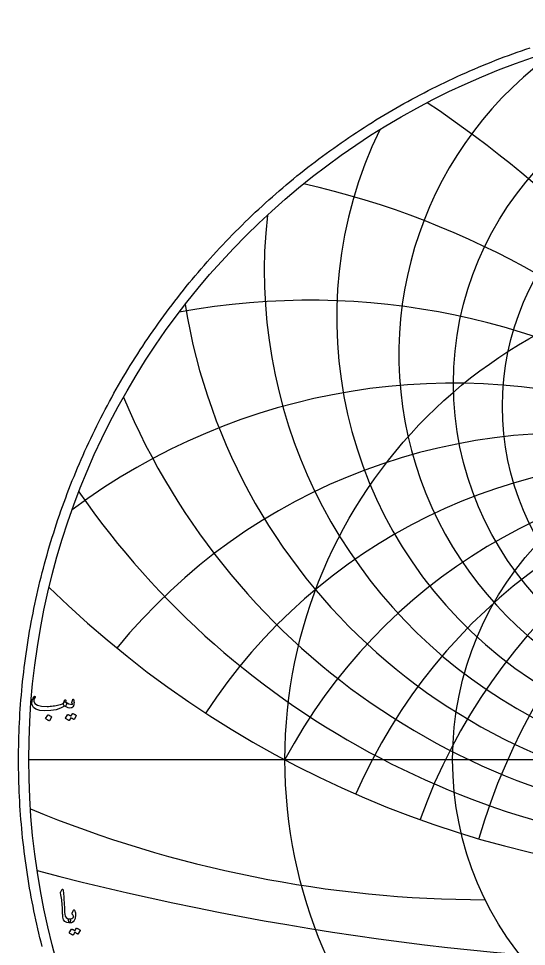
# Model space of a CAD drawing. Header units: millimetres. Extents: x -54 to 54, y -54 to 55.
# Drawn here: x -53.8 to -17.5, y -13.4 to 53.1 of the extents above; entities that cross this region are included whole.
import ezdxf

# ---------------------------------------------------------------- set-up
doc = ezdxf.new("R2010")
doc.units = ezdxf.units.MM
for name, color, linetype in [('CUT_OUTER', 1, 'Continuous'), ('ENGRAVE', 7, 'Continuous'), ('ENGRAVE_FINE', 8, 'Continuous'), ('TEXT', 5, 'Continuous')]:
    doc.layers.add(name, color=color, linetype=linetype)

msp = doc.modelspace()

# ---------------------------------------------------------------- linework, layer by layer
at = {"layer": 'CUT_OUTER'}
msp.add_lwpolyline([(-52.1404, -13.401), (-52.2216, -13.0808), (-52.3009, -12.7602), (-52.3782, -12.439), (-52.4536, -12.1174), (-52.5269, -11.7953), (-52.5983, -11.4728), (-52.6677, -11.1498), (-52.7351, -10.8265), (-52.8006, -10.5027), (-52.864, -10.1785), (-52.9255, -9.854), (-52.985, -9.529), (-53.0424, -9.2037), (-53.0979, -8.8781), (-53.1514, -8.5521), (-53.2028, -8.2258), (-53.2523, -7.8992), (-53.2998, -7.5723), (-53.3452, -7.2452), (-53.3887, -6.9177), (-53.4301, -6.59), (-53.4696, -6.262), (-53.507, -5.9338), (-53.5424, -5.6054), (-53.5758, -5.2768), (-53.6071, -4.9479), (-53.6365, -4.6189), (-53.6638, -4.2897), (-53.6891, -3.9603), (-53.7124, -3.6308), (-53.7337, -3.3012), (-53.7529, -2.9714), (-53.7702, -2.6416), (-53.7853, -2.3116), (-53.7985, -1.9815), (-53.8097, -1.6514), (-53.8188, -1.3212), (-53.8259, -0.9909), (-53.8309, -0.6606), (-53.834, -0.3303), (-53.835, 0), (-53.834, 0.3303), (-53.8309, 0.6606), (-53.8259, 0.9909), (-53.8188, 1.3212), (-53.8097, 1.6514), (-53.7985, 1.9815), (-53.7853, 2.3116), (-53.7702, 2.6416), (-53.7529, 2.9714), (-53.7337, 3.3012), (-53.7124, 3.6308), (-53.6891, 3.9603), (-53.6638, 4.2897), (-53.6365, 4.6189), (-53.6071, 4.9479), (-53.5758, 5.2768), (-53.5424, 5.6054), (-53.507, 5.9338), (-53.4696, 6.262), (-53.4301, 6.59), (-53.3887, 6.9177), (-53.3452, 7.2452), (-53.2998, 7.5723), (-53.2523, 7.8992), (-53.2028, 8.2258), (-53.1514, 8.5521), (-53.0979, 8.8781), (-53.0424, 9.2037), (-52.985, 9.529), (-52.9255, 9.854), (-52.864, 10.1785), (-52.8006, 10.5027), (-52.7351, 10.8265), (-52.6677, 11.1498), (-52.5983, 11.4728), (-52.5269, 11.7953), (-52.4536, 12.1174), (-52.3782, 12.439), (-52.3009, 12.7602), (-52.2216, 13.0808), (-52.1404, 13.401), (-52.0572, 13.7207), (-51.972, 14.0399), (-51.8849, 14.3585), (-51.7958, 14.6766), (-51.7048, 14.9941), (-51.6118, 15.3111), (-51.5169, 15.6275), (-51.42, 15.9433), (-51.3212, 16.2585), (-51.2205, 16.5731), (-51.1178, 16.8871), (-51.0133, 17.2004), (-50.9068, 17.5131), (-50.7984, 17.8251), (-50.688, 18.1365), (-50.5758, 18.4471), (-50.4616, 18.7571), (-50.3456, 19.0664), (-50.2277, 19.3749), (-50.1078, 19.6828), (-49.9861, 19.9899), (-49.8625, 20.2962), (-49.7371, 20.6018), (-49.6097, 20.9066), (-49.4805, 21.2106), (-49.3494, 21.5138), (-49.2165, 21.8162), (-49.0817, 22.1177), (-48.9451, 22.4185), (-48.8066, 22.7184), (-48.6663, 23.0174), (-48.5241, 23.3156), (-48.3801, 23.6129), (-48.2343, 23.9093), (-48.0867, 24.2048), (-47.9373, 24.4994), (-47.7861, 24.7931), (-47.6331, 25.0858), (-47.4782, 25.3776), (-47.3216, 25.6685), (-47.1632, 25.9584), (-47.0031, 26.2473), (-46.8411, 26.5352), (-46.6774, 26.8221), (-46.512, 27.108), (-46.3448, 27.3929), (-46.1758, 27.6767), (-46.0051, 27.9595), (-45.8327, 28.2413), (-45.6586, 28.522), (-45.4827, 28.8016), (-45.3051, 29.0801), (-45.1258, 29.3576), (-44.9448, 29.6339), (-44.7622, 29.9091), (-44.5778, 30.1832), (-44.3918, 30.4562), (-44.2041, 30.728), (-44.0147, 30.9986), (-43.8236, 31.2681), (-43.631, 31.5364), (-43.4366, 31.8035), (-43.2407, 32.0695), (-43.0431, 32.3342), (-42.8439, 32.5977), (-42.6431, 32.86), (-42.4406, 33.121), (-42.2366, 33.3808), (-42.031, 33.6393), (-41.8238, 33.8966), (-41.615, 34.1526), (-41.4047, 34.4073), (-41.1928, 34.6607), (-40.9793, 34.9128), (-40.7643, 35.1636), (-40.5478, 35.413), (-40.3298, 35.6612), (-40.1102, 35.9079), (-39.8891, 36.1534), (-39.6665, 36.3975), (-39.4424, 36.6402), (-39.2169, 36.8815), (-38.9898, 37.1214), (-38.7613, 37.36), (-38.5314, 37.5971), (-38.3, 37.8328), (-38.0671, 38.0671), (-37.8328, 38.3), (-37.5971, 38.5314), (-37.36, 38.7613), (-37.1214, 38.9898), (-36.8815, 39.2169), (-36.6402, 39.4424), (-36.3975, 39.6665), (-36.1534, 39.8891), (-35.9079, 40.1102), (-35.6612, 40.3298), (-35.413, 40.5478), (-35.1636, 40.7643), (-34.9128, 40.9793), (-34.6607, 41.1928), (-34.4073, 41.4047), (-34.1526, 41.615), (-33.8966, 41.8238), (-33.6393, 42.031), (-33.3808, 42.2366), (-33.121, 42.4406), (-32.86, 42.6431), (-32.5977, 42.8439), (-32.3342, 43.0431), (-32.0695, 43.2407), (-31.8035, 43.4366), (-31.5364, 43.631), (-31.2681, 43.8236), (-30.9986, 44.0147), (-30.728, 44.2041), (-30.4562, 44.3918), (-30.1832, 44.5778), (-29.9091, 44.7622), (-29.6339, 44.9448), (-29.3576, 45.1258), (-29.0801, 45.3051), (-28.8016, 45.4827), (-28.522, 45.6586), (-28.2413, 45.8327), (-27.9595, 46.0051), (-27.6767, 46.1758), (-27.3929, 46.3448), (-27.108, 46.512), (-26.8221, 46.6774), (-26.5352, 46.8411), (-26.2473, 47.0031), (-25.9584, 47.1632), (-25.6685, 47.3216), (-25.3776, 47.4782), (-25.0858, 47.6331), (-24.7931, 47.7861), (-24.4994, 47.9373), (-24.2048, 48.0867), (-23.9093, 48.2343), (-23.6129, 48.3801), (-23.3156, 48.5241), (-23.0174, 48.6663), (-22.7184, 48.8066), (-22.4185, 48.9451), (-22.1177, 49.0817), (-21.8162, 49.2165), (-21.5138, 49.3494), (-21.2106, 49.4805), (-20.9066, 49.6097), (-20.6018, 49.7371), (-20.2962, 49.8625), (-19.9899, 49.9861), (-19.6828, 50.1078), (-19.3749, 50.2277), (-19.0664, 50.3456), (-18.7571, 50.4616), (-18.4471, 50.5758), (-18.1365, 50.688), (-17.8251, 50.7984), (-17.5131, 50.9068), (-17.2004, 51.0133)], dxfattribs=at)
at = {"layer": 'ENGRAVE'}
msp.add_lwpolyline([(-53.1, 0), (53.1, 0)], dxfattribs=at)
for centre, radius in [((0, 0), 53.1), ((0, 26.9542), 22.6864), ((0, 25.309), 19.1801), ((0, 0), 34.7587), ((0, 0), 22.7527)]:
    msp.add_circle(centre, radius, dxfattribs=at)
for centre, radius, start, end in [((0, 29.0281), 26.5975, 124.697096, 55.302904), ((0, 31.6565), 31.0498, 154.271854, 25.728146), ((0, 35.026), 36.2398, 173.680024, 6.319976), ((0, 39.4227), 42.4637, 189.241771, 350.758229), ((0, 45.3069), 50.1919, 202.661733, 337.338267), ((0, -18.4815), 39.3667, 28, 152), ((0, -18.4815), 39.3667, 28, 152), ((0, 53.4671), 60.2235, 214.698452, 325.301548), ((0, 65.3716), 74.0379, 225.764248, 314.235752), ((-20.2465, 75.5608), 85.601, 247.516102, 269.885372)]:
    msp.add_arc(centre, radius, start, end, dxfattribs=at)
at = {"layer": 'ENGRAVE_FINE'}
for centre, radius, start, end in [((-68.1851, -18.4815), 78.7333, 7.644186, 56.365506), ((-68.1851, -18.4815), 78.7333, 7.644186, 56.365506), ((-46.9154, -18.4815), 61.2437, 10.370546, 77.276782), ((-46.9154, -18.4815), 61.2437, 10.370546, 77.276782), ((-33.0325, -18.4815), 51.3895, 13.263275, 100.422497), ((-33.0325, -18.4815), 51.3895, 13.263275, 100.422497), ((-22.7284, -18.4815), 45.4567, 16.382867, 126.860016), ((-22.7284, -18.4815), 45.4567, 16.382867, 126.860016), ((22.7284, -18.4815), 45.4567, 53.139984, 163.617133), ((22.7284, -18.4815), 45.4567, 53.139984, 163.617133), ((-14.3283, -18.4815), 41.8931, 19.805939, 140.800681), ((-14.3283, -18.4815), 41.8931, 19.805939, 140.800681), ((14.3283, -18.4815), 41.8931, 39.199319, 160.194061), ((14.3283, -18.4815), 41.8931, 39.199319, 160.194061), ((-6.9414, -18.4815), 39.974, 23.632954, 146.902678), ((-6.9414, -18.4815), 39.974, 23.632954, 146.902678), ((6.9414, -18.4815), 39.974, 33.097322, 156.367046), ((6.9414, -18.4815), 39.974, 33.097322, 156.367046), ((0, 191.2698), 206.024, 255.236477, 284.763523)]:
    msp.add_arc(centre, radius, start, end, dxfattribs=at)
at = {"layer": 'TEXT'}
for points in [[(-50.4667, 4.1285), (-50.4635, 4.1268), (-50.4605, 4.1251), (-50.4576, 4.1235), (-50.455, 4.1218), (-50.4524, 4.1199), (-50.4496, 4.1176), (-50.4465, 4.1149), (-50.4433, 4.1117), (-50.4163, 4.0799), (-50.4056, 4.0347), (-50.4113, 3.9761), (-50.4332, 3.9041), (-50.4535, 3.8603), (-50.4743, 3.8329), (-50.4954, 3.8218), (-50.517, 3.827), (-50.5279, 3.8323), (-50.5371, 3.8346), (-50.5446, 3.8339), (-50.5505, 3.8304), (-50.8252, 3.6801), (-51.1534, 3.5741), (-51.5353, 3.5126), (-51.9707, 3.4954), (-52.3229, 3.5256), (-52.5888, 3.6059), (-52.7684, 3.7366), (-52.8618, 3.9175), (-52.8762, 4.0029), (-52.8793, 4.0883), (-52.8712, 4.1737), (-52.8517, 4.2591), (-52.8251, 4.3347), (-52.7923, 4.404), (-52.7531, 4.467), (-52.7077, 4.5238), (-52.6991, 4.5309), (-52.6901, 4.5355), (-52.6807, 4.5376), (-52.6708, 4.5372), (-52.6616, 4.5332), (-52.6541, 4.5279), (-52.6482, 4.5215), (-52.644, 4.5137), (-52.6421, 4.5062), (-52.6432, 4.497), (-52.6472, 4.4861), (-52.6541, 4.4735), (-52.7026, 4.4023), (-52.7345, 4.3328), (-52.7495, 4.265), (-52.7479, 4.1988), (-52.6683, 4.033), (-52.4832, 3.9141), (-52.1927, 3.8421), (-51.7966, 3.817), (-51.6878, 3.8186), (-51.5793, 3.8237), (-51.4709, 3.832), (-51.3628, 3.8438), (-51.2555, 3.8588), (-51.1497, 3.8773), (-51.0453, 3.899), (-50.9424, 3.9242), (-50.8425, 3.9526), (-50.7607, 3.9811), (-50.6968, 4.0096), (-50.651, 4.0381), (-50.6333, 4.0531), (-50.6171, 4.0715), (-50.6023, 4.0933), (-50.589, 4.1184), (-50.5765, 4.1465), (-50.5643, 4.1771), (-50.5523, 4.2101), (-50.5404, 4.2457), (-50.5358, 4.2566), (-50.5287, 4.2658), (-50.5191, 4.2734), (-50.5069, 4.2792), (-50.494, 4.2824), (-50.4818, 4.2817), (-50.4705, 4.2773), (-50.46, 4.2692), (-50.4517, 4.2579), (-50.4466, 4.2441), (-50.445, 4.2277), (-50.4466, 4.2089)], [(-50.5672, 3.8605), (-50.6037, 3.8951), (-50.6225, 3.9384), (-50.6238, 3.9905), (-50.6074, 4.0515), (-50.572, 4.1061), (-50.5396, 4.1394), (-50.5101, 4.1513), (-50.4835, 4.1419), (-50.3579, 4.0588), (-50.2323, 4.0004), (-50.1066, 3.9667), (-49.981, 3.9577), (-49.9766, 3.9585), (-49.9735, 3.961), (-49.9716, 3.9652), (-49.971, 3.9711), (-49.9741, 3.9822), (-49.9835, 3.9987), (-49.9992, 4.0207), (-50.0212, 4.0481), (-50.0254, 4.0565), (-50.0279, 4.0649), (-50.0288, 4.0732), (-50.0279, 4.0816), (-49.9475, 4.3127), (-49.9438, 4.3215), (-49.9392, 4.3278), (-49.9337, 4.3316), (-49.9274, 4.3328), (-49.9212, 4.3318), (-49.9157, 4.3286), (-49.9111, 4.3234), (-49.9073, 4.3161), (-49.8822, 4.2409), (-49.8671, 4.1662), (-49.8621, 4.0919), (-49.8671, 4.018), (-49.8835, 3.926), (-49.9057, 3.8513), (-49.9337, 3.7937), (-49.9676, 3.7533), (-49.9934, 3.7311), (-50.017, 3.7148), (-50.0386, 3.7043), (-50.0581, 3.6997), (-50.1703, 3.6972), (-50.2926, 3.7232), (-50.4249, 3.7776), (-50.5672, 3.8605)], [(-51.7363, 3.1973), (-51.7321, 3.2015), (-51.7262, 3.204), (-51.7187, 3.2048), (-51.7095, 3.204), (-51.6444, 3.1776), (-51.583, 3.1454), (-51.5254, 3.1073), (-51.4716, 3.0633), (-51.4664, 3.0566), (-51.4641, 3.0499), (-51.4647, 3.0432), (-51.4683, 3.0365), (-51.6257, 2.7819), (-51.6316, 2.7759), (-51.6391, 2.7744), (-51.6483, 2.7775), (-51.6592, 2.7853), (-51.6686, 2.792), (-51.6835, 2.802), (-51.7038, 2.8154), (-51.7296, 2.8322), (-51.7612, 2.8523), (-51.7991, 2.8757), (-51.8432, 2.9025), (-51.8937, 2.9327), (-51.9004, 2.9377), (-51.9038, 2.9427), (-51.9038, 2.9477), (-51.9004, 2.9528)], [(-49.971, 3.2911), (-49.9668, 3.2953), (-49.9609, 3.2978), (-49.9534, 3.2986), (-49.9442, 3.2978), (-49.9112, 3.2854), (-49.8793, 3.2718), (-49.8484, 3.2569), (-49.8186, 3.2408), (-49.7896, 3.2232), (-49.7612, 3.204), (-49.7335, 3.183), (-49.7064, 3.1604), (-49.7011, 3.1535), (-49.6988, 3.1462), (-49.6995, 3.1385), (-49.703, 3.1303), (-49.8638, 2.8757), (-49.8682, 2.8724), (-49.8747, 2.8724), (-49.8833, 2.8757), (-49.8939, 2.8824), (-49.9013, 2.8886), (-49.9132, 2.8971), (-49.9297, 2.9079), (-49.9509, 2.9209), (-49.9768, 2.9365), (-50.0078, 2.9549), (-50.0438, 2.9759), (-50.0849, 2.9997), (-50.2122, 2.802), (-50.218, 2.796), (-50.2256, 2.7945), (-50.2348, 2.7976), (-50.2457, 2.8054), (-50.2551, 2.8121), (-50.2699, 2.8221), (-50.2903, 2.8355), (-50.316, 2.8523), (-50.3476, 2.8724), (-50.3855, 2.8958), (-50.4297, 2.9226), (-50.4801, 2.9528), (-50.4854, 2.9578), (-50.4877, 2.9628), (-50.487, 2.9678), (-50.4835, 2.9729), (-50.3194, 3.2174), (-50.3152, 3.2216), (-50.3093, 3.2241), (-50.3018, 3.2249), (-50.2926, 3.2241), (-50.2645, 3.215), (-50.2373, 3.2044), (-50.2109, 3.1924), (-50.1854, 3.1789), (-50.1607, 3.1641), (-50.1368, 3.1483), (-50.1138, 3.1314), (-50.0916, 3.1135)], [(-50.7032, -9.2926), (-50.6967, -9.2826), (-50.6906, -9.2759), (-50.685, -9.2725), (-50.6797, -9.2725), (-50.6718, -9.2769), (-50.6646, -9.2901), (-50.6584, -9.3121), (-50.6529, -9.3429), (-50.6253, -9.593), (-50.6027, -9.8244), (-50.5851, -10.0369), (-50.5725, -10.2305), (-50.5645, -10.3961), (-50.557, -10.5446), (-50.5502, -10.6758), (-50.5441, -10.7899), (-50.5387, -10.8869), (-50.5344, -10.9666), (-50.5312, -11.0292), (-50.529, -11.0746), (-50.4993, -11.2107), (-50.4335, -11.3108), (-50.3318, -11.3749), (-50.194, -11.4029), (-50.1557, -11.413), (-50.1312, -11.4364), (-50.1205, -11.4733), (-50.1237, -11.5235), (-50.1394, -11.6026), (-50.1563, -11.6592), (-50.1746, -11.6931), (-50.194, -11.7044), (-50.3879, -11.6788), (-50.5307, -11.6022), (-50.6224, -11.4745), (-50.663, -11.2957), (-50.6694, -11.2102), (-50.6751, -11.1245), (-50.6802, -11.0385), (-50.6847, -10.9524), (-50.6888, -10.866), (-50.6927, -10.7795), (-50.6964, -10.6927), (-50.6998, -10.6057), (-50.7061, -10.4398), (-50.7149, -10.2904), (-50.7262, -10.1576), (-50.74, -10.0413), (-50.7563, -9.9296), (-50.7752, -9.8106), (-50.7965, -9.6842), (-50.8204, -9.5505), (-50.8236, -9.5265), (-50.8229, -9.5045), (-50.8185, -9.4846), (-50.8104, -9.4668)], [(-49.993, -10.9976), (-49.8992, -10.7899), (-49.8854, -10.7671), (-49.8708, -10.7589), (-49.8553, -10.7654), (-49.839, -10.7866), (-49.8088, -10.8499), (-49.7854, -10.916), (-49.7686, -10.9847), (-49.7586, -11.0562), (-49.7554, -11.1309), (-49.7594, -11.2091), (-49.7705, -11.2908), (-49.7887, -11.3761), (-49.8442, -11.5197), (-49.9302, -11.6223), (-50.0468, -11.6839), (-50.194, -11.7044), (-50.211, -11.6937), (-50.2284, -11.6617), (-50.2461, -11.6083), (-50.2644, -11.5336), (-50.2696, -11.4936), (-50.2686, -11.4607), (-50.2612, -11.4349), (-50.2476, -11.4163), (-50.2367, -11.4092), (-50.2242, -11.4046), (-50.2099, -11.4025), (-50.194, -11.4029), (-50.1013, -11.4), (-50.0207, -11.3811), (-49.9522, -11.3464), (-49.8959, -11.2957), (-49.8934, -11.2917), (-49.8925, -11.2865), (-49.8934, -11.28), (-49.8959, -11.2723), (-49.9091, -11.225), (-49.9286, -11.1768), (-49.9543, -11.1278), (-49.9863, -11.078), (-49.9968, -11.0592), (-50.0014, -11.0395), (-50.0002, -11.019), (-49.993, -10.9976)], [(-49.6949, -12.0829), (-49.6907, -12.0787), (-49.6849, -12.0762), (-49.6773, -12.0754), (-49.6681, -12.0762), (-49.6351, -12.0886), (-49.6032, -12.1022), (-49.5723, -12.117), (-49.5425, -12.1331), (-49.5135, -12.1507), (-49.4851, -12.17), (-49.4574, -12.1909), (-49.4303, -12.2135), (-49.4251, -12.2204), (-49.4228, -12.2278), (-49.4234, -12.2355), (-49.4269, -12.2437), (-49.5877, -12.4983), (-49.5921, -12.5016), (-49.5986, -12.5016), (-49.6072, -12.4983), (-49.6179, -12.4916), (-49.6252, -12.4854), (-49.6371, -12.4769), (-49.6537, -12.4661), (-49.6748, -12.453), (-49.7008, -12.4374), (-49.7318, -12.4191), (-49.7678, -12.3981), (-49.8088, -12.3743), (-49.9361, -12.572), (-49.942, -12.578), (-49.9495, -12.5795), (-49.9587, -12.5763), (-49.9696, -12.5686), (-49.979, -12.5619), (-49.9939, -12.5519), (-50.0142, -12.5385), (-50.0399, -12.5217), (-50.0715, -12.5016), (-50.1094, -12.4782), (-50.1536, -12.4514), (-50.2041, -12.4212), (-50.2093, -12.4162), (-50.2116, -12.4112), (-50.211, -12.4061), (-50.2074, -12.4011), (-50.0433, -12.1566), (-50.0391, -12.1524), (-50.0332, -12.1499), (-50.0257, -12.1491), (-50.0165, -12.1499), (-49.9884, -12.159), (-49.9612, -12.1696), (-49.9348, -12.1816), (-49.9093, -12.1951), (-49.8846, -12.2099), (-49.8607, -12.2257), (-49.8377, -12.2425), (-49.8155, -12.2604)]]:
    msp.add_lwpolyline(points, close=True, dxfattribs=at)

doc.saveas('drawing.dxf')
